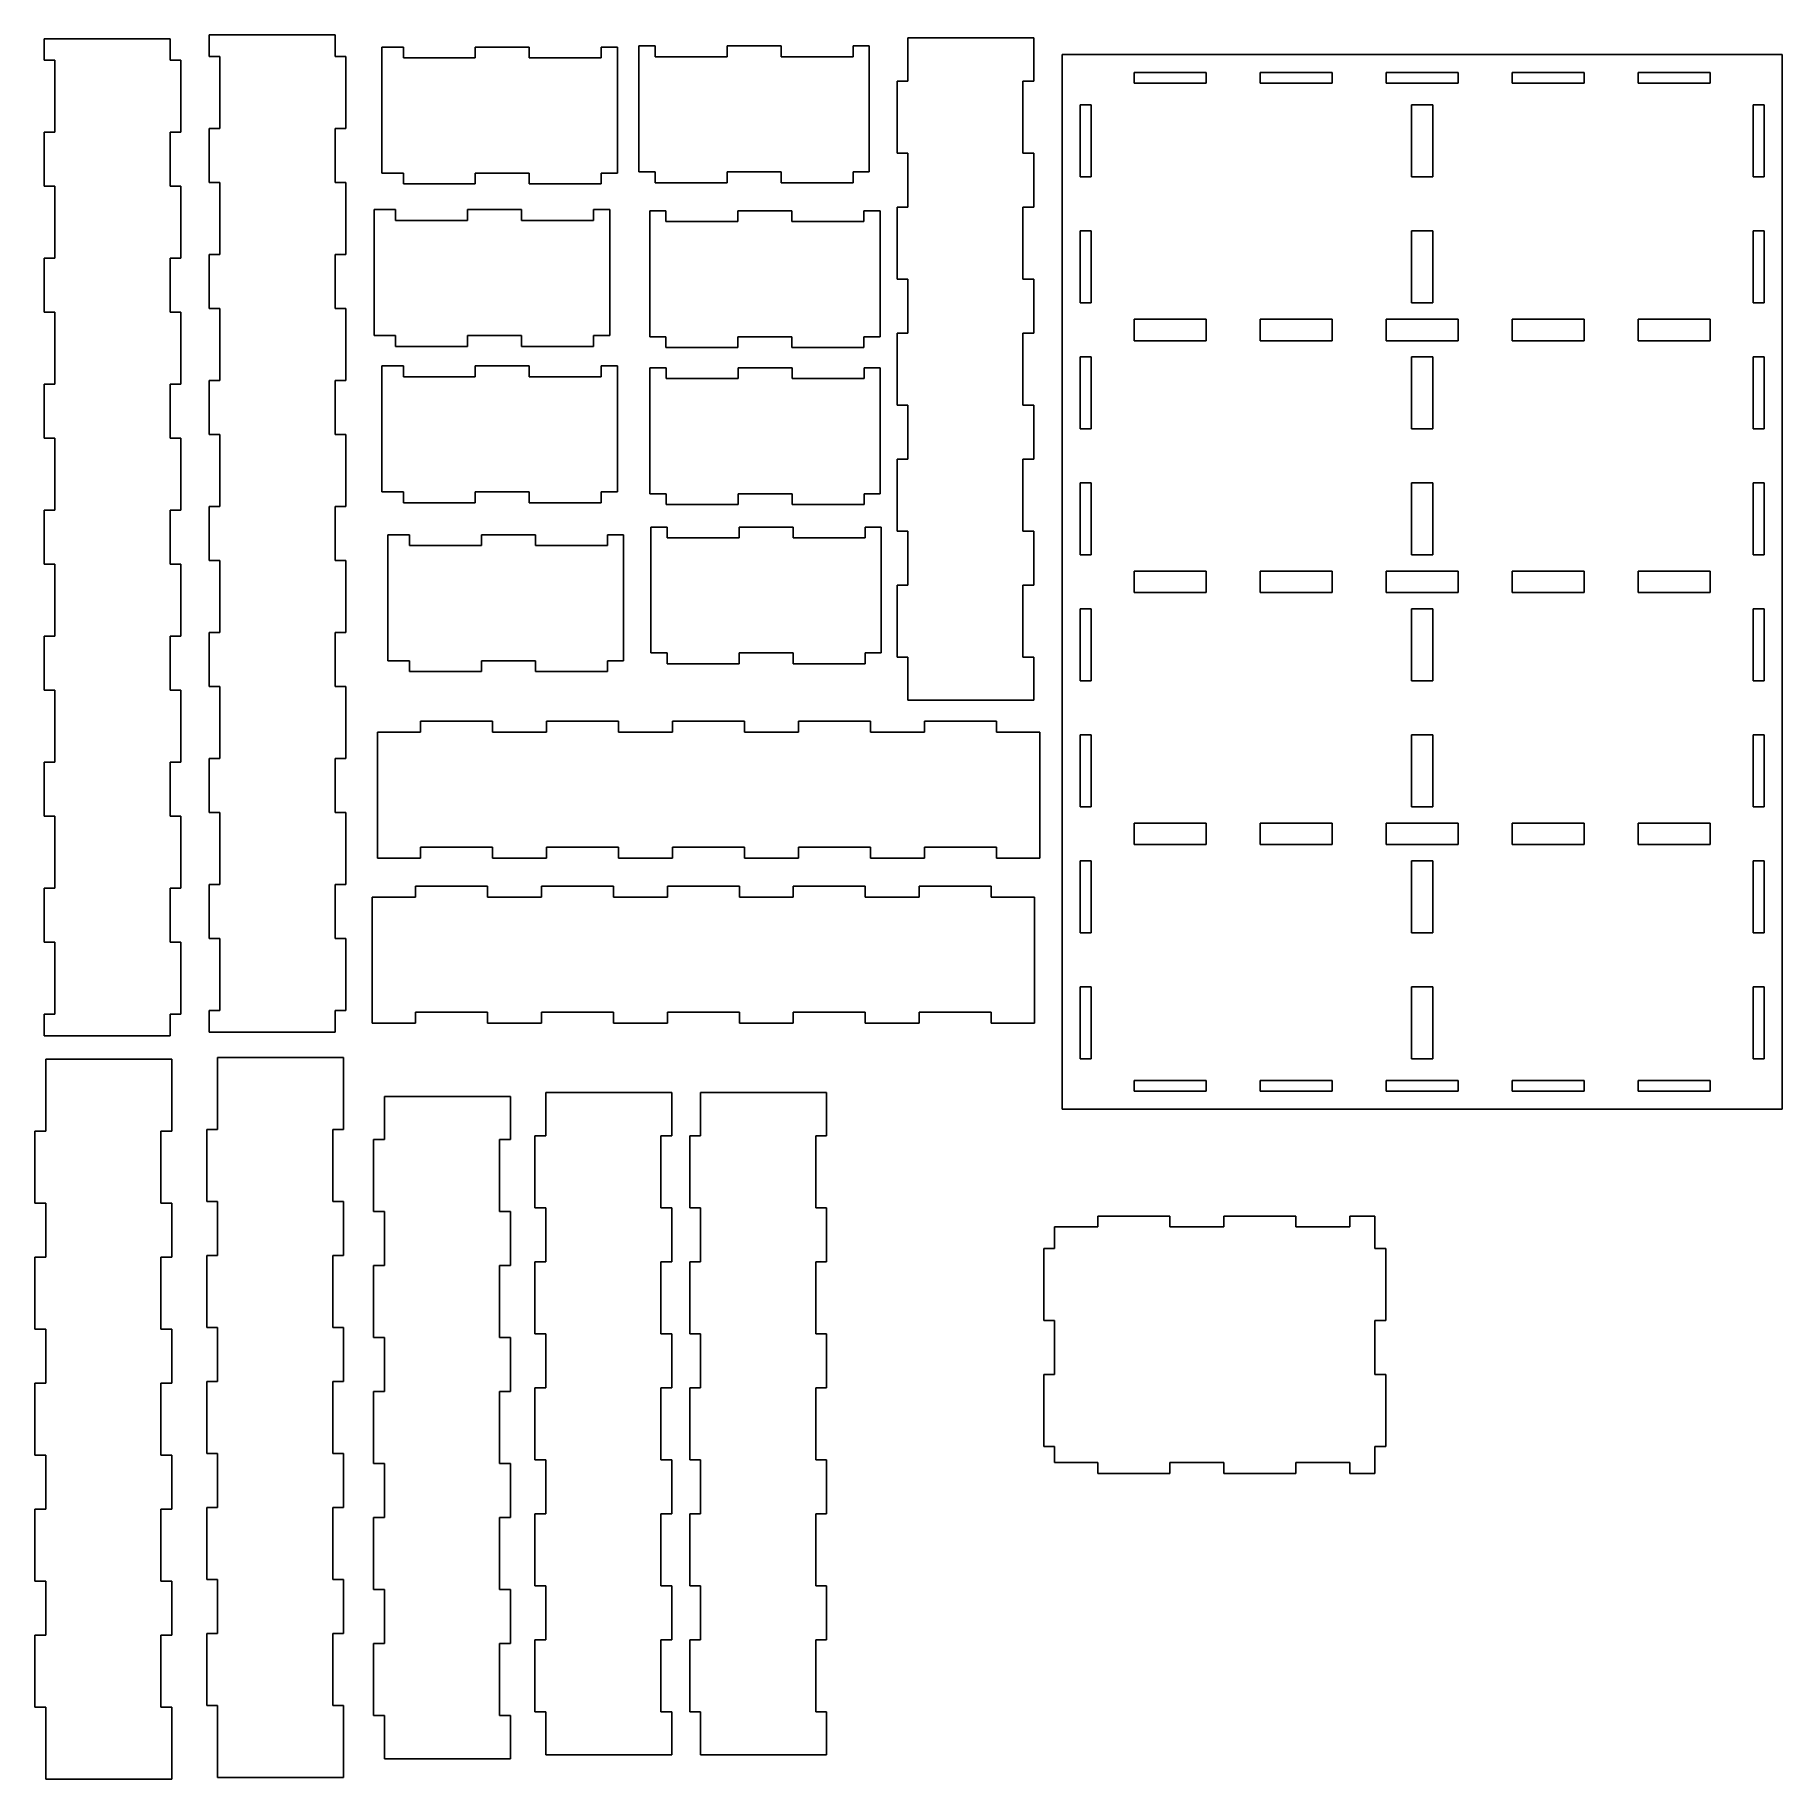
# Model space of a CAD drawing. Extents: x 6 to 492, y 12 to 496.
import ezdxf

# ---------------------------------------------------------------- set-up
doc = ezdxf.new("R2010")
doc.units = 0
doc.layers.get('0').update_dxf_attribs({"linetype": 'CONTINUOUS'})

msp = doc.modelspace()

# ---------------------------------------------------------------- linework, layer by layer
at = {"color": 7, "linetype": 'CONTINUOUS'}
for p, q in [((54.48, 490.08), (54.48, 496.08)), ((89.48, 496.08), (54.48, 496.08)), ((89.48, 490.08), (89.48, 496.08)), ((248.6, 495.26), (283.6, 495.26)), ((248.6, 483.26), (248.6, 495.26)), ((283.6, 483.26), (283.6, 495.26)), ((8.62, 489.03), (8.62, 495.03)), ((43.62, 495.03), (8.62, 495.03)), ((43.62, 489.03), (43.62, 495.03)), ((102.43, 492.71), (108.43, 492.71)), ((102.43, 457.71), (102.43, 492.71)), ((108.43, 492.71), (108.43, 489.71)), ((128.43, 492.71), (128.43, 489.71)), ((128.43, 492.71), (143.43, 492.71)), ((143.43, 492.71), (143.43, 489.71)), ((163.43, 492.71), (163.43, 489.71)), ((163.43, 492.71), (167.93, 492.71)), ((167.93, 492.71), (167.93, 457.71)), ((173.91, 493.02), (178.41, 493.02)), ((173.91, 458.02), (173.91, 493.02)), ((178.41, 493.02), (178.41, 490.02)), ((198.41, 493.02), (198.41, 490.02)), ((198.41, 493.02), (213.41, 493.02)), ((213.41, 493.02), (213.41, 490.02)), ((233.41, 493.02), (233.41, 490.02)), ((233.41, 493.02), (237.91, 493.02)), ((237.91, 493.02), (237.91, 458.02)), ((291.52, 197.64), (291.52, 490.64)), ((291.52, 490.64), (491.52, 490.64)), ((491.52, 197.64), (491.52, 490.64)), ((8.62, 489.03), (11.62, 489.03)), ((11.62, 469.03), (11.62, 489.03)), ((43.62, 489.03), (46.62, 489.03)), ((46.62, 469.03), (46.62, 489.03)), ((54.48, 490.08), (57.48, 490.08)), ((57.48, 470.08), (57.48, 490.08)), ((89.48, 490.08), (92.48, 490.08)), ((92.48, 470.08), (92.48, 490.08)), ((108.43, 489.71), (128.43, 489.71)), ((143.43, 489.71), (163.43, 489.71)), ((178.41, 490.02), (198.41, 490.02)), ((213.41, 490.02), (233.41, 490.02)), ((311.52, 485.64), (311.52, 482.64)), ((331.52, 485.64), (311.52, 485.64)), ((331.52, 482.64), (331.52, 485.64)), ((346.52, 485.64), (346.52, 482.64)), ((366.52, 485.64), (346.52, 485.64)), ((366.52, 482.64), (366.52, 485.64)), ((381.52, 485.64), (381.52, 482.64)), ((401.52, 485.64), (381.52, 485.64)), ((401.52, 482.64), (401.52, 485.64)), ((416.52, 485.64), (416.52, 482.64)), ((436.52, 485.64), (416.52, 485.64)), ((436.52, 482.64), (436.52, 485.64)), ((451.52, 485.64), (451.52, 482.64)), ((471.52, 485.64), (451.52, 485.64)), ((471.52, 482.64), (471.52, 485.64)), ((248.6, 483.26), (245.6, 483.26)), ((245.6, 463.26), (245.6, 483.26)), ((280.6, 463.26), (280.6, 483.26)), ((283.6, 483.26), (280.6, 483.26)), ((311.52, 482.64), (331.52, 482.64)), ((346.52, 482.64), (366.52, 482.64)), ((381.52, 482.64), (401.52, 482.64)), ((416.52, 482.64), (436.52, 482.64)), ((451.52, 482.64), (471.52, 482.64)), ((296.52, 476.64), (296.52, 456.64)), ((299.52, 476.64), (296.52, 476.64)), ((299.52, 456.64), (299.52, 476.64)), ((388.52, 476.64), (388.52, 456.64)), ((394.52, 476.64), (388.52, 476.64)), ((394.52, 456.64), (394.52, 476.64)), ((483.52, 476.64), (483.52, 456.64)), ((486.52, 476.64), (483.52, 476.64)), ((486.52, 456.64), (486.52, 476.64)), ((8.62, 454.03), (8.62, 469.03)), ((8.62, 469.03), (11.62, 469.03)), ((43.62, 469.03), (46.62, 469.03)), ((43.62, 454.03), (43.62, 469.03)), ((54.48, 455.08), (54.48, 470.08)), ((54.48, 470.08), (57.48, 470.08)), ((89.48, 470.08), (92.48, 470.08)), ((89.48, 455.08), (89.48, 470.08)), ((248.6, 463.26), (245.6, 463.26)), ((248.6, 448.26), (248.6, 463.26)), ((283.6, 463.26), (280.6, 463.26)), ((283.6, 448.26), (283.6, 463.26)), ((102.43, 457.71), (108.43, 457.71)), ((108.43, 457.71), (108.43, 454.71)), ((128.43, 457.71), (143.43, 457.71)), ((128.43, 457.71), (128.43, 454.71)), ((143.43, 457.71), (143.43, 454.71)), ((163.43, 457.71), (167.93, 457.71)), ((163.43, 457.71), (163.43, 454.71)), ((173.91, 458.02), (178.41, 458.02)), ((178.41, 458.02), (178.41, 455.02)), ((198.41, 458.02), (213.41, 458.02)), ((198.41, 458.02), (198.41, 455.02)), ((213.41, 458.02), (213.41, 455.02)), ((233.41, 458.02), (237.91, 458.02)), ((233.41, 458.02), (233.41, 455.02)), ((296.52, 456.64), (299.52, 456.64)), ((388.52, 456.64), (394.52, 456.64)), ((483.52, 456.64), (486.52, 456.64)), ((8.62, 454.03), (11.62, 454.03)), ((11.62, 434.03), (11.62, 454.03)), ((43.62, 454.03), (46.62, 454.03)), ((46.62, 434.03), (46.62, 454.03)), ((54.48, 455.08), (57.48, 455.08)), ((57.48, 435.08), (57.48, 455.08)), ((89.48, 455.08), (92.48, 455.08)), ((92.48, 435.08), (92.48, 455.08)), ((108.43, 454.71), (128.43, 454.71)), ((143.43, 454.71), (163.43, 454.71)), ((178.41, 455.02), (198.41, 455.02)), ((213.41, 455.02), (233.41, 455.02)), ((100.28, 447.55), (106.28, 447.55)), ((100.28, 412.55), (100.28, 447.55)), ((106.28, 447.55), (106.28, 444.55)), ((126.28, 447.55), (126.28, 444.55)), ((126.28, 447.55), (141.28, 447.55)), ((141.28, 447.55), (141.28, 444.55)), ((161.28, 447.55), (161.28, 444.55)), ((161.28, 447.55), (165.78, 447.55)), ((165.78, 447.55), (165.78, 412.55)), ((176.91, 447.22), (181.41, 447.22)), ((176.91, 412.22), (176.91, 447.22)), ((181.41, 447.22), (181.41, 444.22)), ((201.41, 447.22), (201.41, 444.22)), ((201.41, 447.22), (216.41, 447.22)), ((216.41, 447.22), (216.41, 444.22)), ((236.41, 447.22), (236.41, 444.22)), ((236.41, 447.22), (240.91, 447.22)), ((240.91, 447.22), (240.91, 412.22)), ((248.6, 448.26), (245.6, 448.26)), ((245.6, 428.26), (245.6, 448.26)), ((280.6, 428.26), (280.6, 448.26)), ((283.6, 448.26), (280.6, 448.26)), ((106.28, 444.55), (126.28, 444.55)), ((141.28, 444.55), (161.28, 444.55)), ((181.41, 444.22), (201.41, 444.22)), ((216.41, 444.22), (236.41, 444.22)), ((296.52, 441.64), (296.52, 421.64)), ((299.52, 441.64), (296.52, 441.64)), ((299.52, 421.64), (299.52, 441.64)), ((388.52, 441.64), (388.52, 421.64)), ((394.52, 441.64), (388.52, 441.64)), ((394.52, 421.64), (394.52, 441.64)), ((483.52, 441.64), (483.52, 421.64)), ((486.52, 441.64), (483.52, 441.64)), ((486.52, 421.64), (486.52, 441.64)), ((8.62, 419.03), (8.62, 434.03)), ((8.62, 434.03), (11.62, 434.03)), ((43.62, 434.03), (46.62, 434.03)), ((43.62, 419.03), (43.62, 434.03)), ((54.48, 420.08), (54.48, 435.08)), ((54.48, 435.08), (57.48, 435.08)), ((89.48, 435.08), (92.48, 435.08)), ((89.48, 420.08), (89.48, 435.08)), ((248.6, 428.26), (245.6, 428.26)), ((248.6, 413.26), (248.6, 428.26)), ((283.6, 428.26), (280.6, 428.26)), ((283.6, 413.26), (283.6, 428.26)), ((8.62, 419.03), (11.62, 419.03)), ((11.62, 399.03), (11.62, 419.03)), ((43.62, 419.03), (46.62, 419.03)), ((46.62, 399.03), (46.62, 419.03)), ((54.48, 420.08), (57.48, 420.08)), ((57.48, 400.08), (57.48, 420.08)), ((89.48, 420.08), (92.48, 420.08)), ((92.48, 400.08), (92.48, 420.08)), ((296.52, 421.64), (299.52, 421.64)), ((388.52, 421.64), (394.52, 421.64)), ((483.52, 421.64), (486.52, 421.64)), ((248.6, 413.26), (245.6, 413.26)), ((245.6, 393.26), (245.6, 413.26)), ((280.6, 393.26), (280.6, 413.26)), ((283.6, 413.26), (280.6, 413.26)), ((311.52, 417.14), (331.52, 417.14)), ((311.52, 417.14), (311.52, 411.14)), ((331.52, 411.14), (331.52, 417.14)), ((346.52, 417.14), (366.52, 417.14)), ((346.52, 417.14), (346.52, 411.14)), ((366.52, 411.14), (366.52, 417.14)), ((381.52, 417.14), (401.52, 417.14)), ((381.52, 417.14), (381.52, 411.14)), ((401.52, 411.14), (401.52, 417.14)), ((416.52, 417.14), (436.52, 417.14)), ((416.52, 417.14), (416.52, 411.14)), ((436.52, 411.14), (436.52, 417.14)), ((451.52, 417.14), (471.52, 417.14)), ((451.52, 417.14), (451.52, 411.14)), ((471.52, 411.14), (471.52, 417.14)), ((100.28, 412.55), (106.28, 412.55)), ((106.28, 412.55), (106.28, 409.55)), ((106.28, 409.55), (126.28, 409.55)), ((126.28, 412.55), (141.28, 412.55)), ((126.28, 412.55), (126.28, 409.55)), ((141.28, 412.55), (141.28, 409.55)), ((141.28, 409.55), (161.28, 409.55)), ((161.28, 412.55), (165.78, 412.55)), ((161.28, 412.55), (161.28, 409.55)), ((176.91, 412.22), (181.41, 412.22)), ((181.41, 412.22), (181.41, 409.22)), ((181.41, 409.22), (201.41, 409.22)), ((201.41, 412.22), (216.41, 412.22)), ((201.41, 412.22), (201.41, 409.22)), ((216.41, 412.22), (216.41, 409.22)), ((216.41, 409.22), (236.41, 409.22)), ((236.41, 412.22), (240.91, 412.22)), ((236.41, 412.22), (236.41, 409.22)), ((311.52, 411.14), (331.52, 411.14)), ((346.52, 411.14), (366.52, 411.14)), ((381.52, 411.14), (401.52, 411.14)), ((416.52, 411.14), (436.52, 411.14)), ((451.52, 411.14), (471.52, 411.14)), ((102.43, 404.11), (108.43, 404.11)), ((102.43, 369.11), (102.43, 404.11)), ((108.43, 404.11), (108.43, 401.11)), ((128.43, 404.11), (128.43, 401.11)), ((128.43, 404.11), (143.43, 404.11)), ((143.43, 404.11), (143.43, 401.11)), ((163.43, 404.11), (163.43, 401.11)), ((163.43, 404.11), (167.93, 404.11)), ((167.93, 404.11), (167.93, 369.11)), ((176.95, 403.62), (181.45, 403.62)), ((176.95, 368.62), (176.95, 403.62)), ((181.45, 403.62), (181.45, 400.62)), ((201.45, 403.62), (201.45, 400.62)), ((201.45, 403.62), (216.45, 403.62)), ((216.45, 403.62), (216.45, 400.62)), ((236.45, 403.62), (236.45, 400.62)), ((236.45, 403.62), (240.95, 403.62)), ((240.95, 403.62), (240.95, 368.62)), ((296.52, 406.64), (296.52, 386.64)), ((299.52, 406.64), (296.52, 406.64)), ((299.52, 386.64), (299.52, 406.64)), ((388.52, 406.64), (388.52, 386.64)), ((394.52, 406.64), (388.52, 406.64)), ((394.52, 386.64), (394.52, 406.64)), ((483.52, 406.64), (483.52, 386.64)), ((486.52, 406.64), (483.52, 406.64)), ((486.52, 386.64), (486.52, 406.64)), ((8.62, 384.03), (8.62, 399.03)), ((8.62, 399.03), (11.62, 399.03)), ((43.62, 399.03), (46.62, 399.03)), ((43.62, 384.03), (43.62, 399.03)), ((54.48, 385.08), (54.48, 400.08)), ((54.48, 400.08), (57.48, 400.08)), ((89.48, 400.08), (92.48, 400.08)), ((89.48, 385.08), (89.48, 400.08)), ((108.43, 401.11), (128.43, 401.11)), ((143.43, 401.11), (163.43, 401.11)), ((181.45, 400.62), (201.45, 400.62)), ((216.45, 400.62), (236.45, 400.62)), ((248.6, 393.26), (245.6, 393.26)), ((248.6, 378.26), (248.6, 393.26)), ((283.6, 393.26), (280.6, 393.26)), ((283.6, 378.26), (283.6, 393.26)), ((8.62, 384.03), (11.62, 384.03)), ((11.62, 364.03), (11.62, 384.03)), ((43.62, 384.03), (46.62, 384.03)), ((46.62, 364.03), (46.62, 384.03)), ((54.48, 385.08), (57.48, 385.08)), ((57.48, 365.08), (57.48, 385.08)), ((89.48, 385.08), (92.48, 385.08)), ((92.48, 365.08), (92.48, 385.08)), ((296.52, 386.64), (299.52, 386.64)), ((388.52, 386.64), (394.52, 386.64)), ((483.52, 386.64), (486.52, 386.64)), ((248.6, 378.26), (245.6, 378.26)), ((245.6, 358.26), (245.6, 378.26)), ((280.6, 358.26), (280.6, 378.26)), ((283.6, 378.26), (280.6, 378.26)), ((102.43, 369.11), (108.43, 369.11)), ((108.43, 369.11), (108.43, 366.11)), ((128.43, 369.11), (143.43, 369.11)), ((128.43, 369.11), (128.43, 366.11)), ((143.43, 369.11), (143.43, 366.11)), ((163.43, 369.11), (167.93, 369.11)), ((163.43, 369.11), (163.43, 366.11)), ((296.52, 371.64), (296.52, 351.64)), ((299.52, 371.64), (296.52, 371.64)), ((299.52, 351.64), (299.52, 371.64)), ((388.52, 371.64), (388.52, 351.64)), ((394.52, 371.64), (388.52, 371.64)), ((394.52, 351.64), (394.52, 371.64)), ((483.52, 371.64), (483.52, 351.64)), ((486.52, 371.64), (483.52, 371.64)), ((486.52, 351.64), (486.52, 371.64)), ((54.48, 350.08), (54.48, 365.08)), ((54.48, 365.08), (57.48, 365.08)), ((89.48, 365.08), (92.48, 365.08)), ((89.48, 350.08), (89.48, 365.08)), ((108.43, 366.11), (128.43, 366.11)), ((143.43, 366.11), (163.43, 366.11)), ((176.95, 368.62), (181.45, 368.62)), ((181.45, 368.62), (181.45, 365.62)), ((181.45, 365.62), (201.45, 365.62)), ((201.45, 368.62), (216.45, 368.62)), ((201.45, 368.62), (201.45, 365.62)), ((216.45, 368.62), (216.45, 365.62)), ((216.45, 365.62), (236.45, 365.62)), ((236.45, 368.62), (240.95, 368.62)), ((236.45, 368.62), (236.45, 365.62)), ((8.62, 349.03), (8.62, 364.03)), ((8.62, 364.03), (11.62, 364.03)), ((43.62, 364.03), (46.62, 364.03)), ((43.62, 349.03), (43.62, 364.03)), ((177.22, 359.38), (181.72, 359.38)), ((177.22, 324.38), (177.22, 359.38)), ((181.72, 359.38), (181.72, 356.38)), ((201.72, 359.38), (201.72, 356.38)), ((201.72, 359.38), (216.72, 359.38)), ((216.72, 359.38), (216.72, 356.38)), ((236.72, 359.38), (236.72, 356.38)), ((236.72, 359.38), (241.22, 359.38)), ((241.22, 359.38), (241.22, 324.38)), ((104.15, 357.22), (110.15, 357.22)), ((104.15, 322.22), (104.15, 357.22)), ((110.15, 357.22), (110.15, 354.22)), ((130.15, 357.22), (130.15, 354.22)), ((130.15, 357.22), (145.15, 357.22)), ((145.15, 357.22), (145.15, 354.22)), ((165.15, 357.22), (165.15, 354.22)), ((165.15, 357.22), (169.65, 357.22)), ((169.65, 357.22), (169.65, 322.22)), ((181.72, 356.38), (201.72, 356.38)), ((216.72, 356.38), (236.72, 356.38)), ((248.6, 358.26), (245.6, 358.26)), ((248.6, 343.26), (248.6, 358.26)), ((283.6, 358.26), (280.6, 358.26)), ((283.6, 343.26), (283.6, 358.26)), ((54.48, 350.08), (57.48, 350.08)), ((57.48, 330.08), (57.48, 350.08)), ((89.48, 350.08), (92.48, 350.08)), ((92.48, 330.08), (92.48, 350.08)), ((110.15, 354.22), (130.15, 354.22)), ((145.15, 354.22), (165.15, 354.22)), ((296.52, 351.64), (299.52, 351.64)), ((388.52, 351.64), (394.52, 351.64)), ((483.52, 351.64), (486.52, 351.64)), ((8.62, 349.03), (11.62, 349.03)), ((11.62, 329.03), (11.62, 349.03)), ((43.62, 349.03), (46.62, 349.03)), ((46.62, 329.03), (46.62, 349.03)), ((311.52, 347.14), (331.52, 347.14)), ((311.52, 347.14), (311.52, 341.14)), ((331.52, 341.14), (331.52, 347.14)), ((346.52, 347.14), (366.52, 347.14)), ((346.52, 347.14), (346.52, 341.14)), ((366.52, 341.14), (366.52, 347.14)), ((381.52, 347.14), (401.52, 347.14)), ((381.52, 347.14), (381.52, 341.14)), ((401.52, 341.14), (401.52, 347.14)), ((416.52, 347.14), (436.52, 347.14)), ((416.52, 347.14), (416.52, 341.14)), ((436.52, 341.14), (436.52, 347.14)), ((451.52, 347.14), (471.52, 347.14)), ((451.52, 347.14), (451.52, 341.14)), ((471.52, 341.14), (471.52, 347.14)), ((248.6, 343.26), (245.6, 343.26)), ((245.6, 323.26), (245.6, 343.26)), ((280.6, 323.26), (280.6, 343.26)), ((283.6, 343.26), (280.6, 343.26)), ((311.52, 341.14), (331.52, 341.14)), ((346.52, 341.14), (366.52, 341.14)), ((381.52, 341.14), (401.52, 341.14)), ((416.52, 341.14), (436.52, 341.14)), ((451.52, 341.14), (471.52, 341.14)), ((296.52, 336.64), (296.52, 316.64)), ((299.52, 336.64), (296.52, 336.64)), ((299.52, 316.64), (299.52, 336.64)), ((388.52, 336.64), (388.52, 316.64)), ((394.52, 336.64), (388.52, 336.64)), ((394.52, 316.64), (394.52, 336.64)), ((483.52, 336.64), (483.52, 316.64)), ((486.52, 336.64), (483.52, 336.64)), ((486.52, 316.64), (486.52, 336.64)), ((8.62, 314.03), (8.62, 329.03)), ((8.62, 329.03), (11.62, 329.03)), ((43.62, 329.03), (46.62, 329.03)), ((43.62, 314.03), (43.62, 329.03)), ((54.48, 315.08), (54.48, 330.08)), ((54.48, 330.08), (57.48, 330.08)), ((89.48, 330.08), (92.48, 330.08)), ((89.48, 315.08), (89.48, 330.08)), ((104.15, 322.22), (110.15, 322.22)), ((110.15, 322.22), (110.15, 319.22)), ((130.15, 322.22), (145.15, 322.22)), ((130.15, 322.22), (130.15, 319.22)), ((145.15, 322.22), (145.15, 319.22)), ((165.15, 322.22), (169.65, 322.22)), ((165.15, 322.22), (165.15, 319.22)), ((177.22, 324.38), (181.72, 324.38)), ((181.72, 324.38), (181.72, 321.38)), ((181.72, 321.38), (201.72, 321.38)), ((201.72, 324.38), (216.72, 324.38)), ((201.72, 324.38), (201.72, 321.38)), ((216.72, 324.38), (216.72, 321.38)), ((216.72, 321.38), (236.72, 321.38)), ((236.72, 324.38), (241.22, 324.38)), ((236.72, 324.38), (236.72, 321.38)), ((248.6, 323.26), (245.6, 323.26)), ((248.6, 311.26), (248.6, 323.26)), ((283.6, 323.26), (280.6, 323.26)), ((283.6, 311.26), (283.6, 323.26)), ((110.15, 319.22), (130.15, 319.22)), ((145.15, 319.22), (165.15, 319.22)), ((296.52, 316.64), (299.52, 316.64)), ((388.52, 316.64), (394.52, 316.64)), ((483.52, 316.64), (486.52, 316.64)), ((8.62, 314.03), (11.62, 314.03)), ((11.62, 294.03), (11.62, 314.03)), ((43.62, 314.03), (46.62, 314.03)), ((46.62, 294.03), (46.62, 314.03)), ((54.48, 315.08), (57.48, 315.08)), ((57.48, 295.08), (57.48, 315.08)), ((89.48, 315.08), (92.48, 315.08)), ((92.48, 295.08), (92.48, 315.08)), ((248.6, 311.26), (283.6, 311.26)), ((101.24, 302.42), (113.24, 302.42)), ((101.24, 302.42), (101.24, 267.42)), ((113.24, 305.42), (133.24, 305.42)), ((113.24, 302.42), (113.24, 305.42)), ((133.24, 302.42), (133.24, 305.42)), ((133.24, 302.42), (148.24, 302.42)), ((148.24, 305.42), (168.24, 305.42)), ((148.24, 302.42), (148.24, 305.42)), ((168.24, 302.42), (168.24, 305.42)), ((168.24, 302.42), (183.24, 302.42)), ((183.24, 305.42), (203.24, 305.42)), ((183.24, 302.42), (183.24, 305.42)), ((203.24, 302.42), (203.24, 305.42)), ((203.24, 302.42), (218.24, 302.42)), ((218.24, 305.42), (238.24, 305.42)), ((218.24, 302.42), (218.24, 305.42)), ((238.24, 302.42), (238.24, 305.42)), ((238.24, 302.42), (253.24, 302.42)), ((253.24, 305.42), (273.24, 305.42)), ((253.24, 302.42), (253.24, 305.42)), ((273.24, 302.42), (273.24, 305.42)), ((273.24, 302.42), (285.24, 302.42)), ((285.24, 302.42), (285.24, 267.42)), ((296.52, 301.64), (296.52, 281.64)), ((299.52, 301.64), (296.52, 301.64)), ((299.52, 281.64), (299.52, 301.64)), ((388.52, 301.64), (388.52, 281.64)), ((394.52, 301.64), (388.52, 301.64)), ((394.52, 281.64), (394.52, 301.64)), ((483.52, 301.64), (483.52, 281.64)), ((486.52, 301.64), (483.52, 301.64)), ((486.52, 281.64), (486.52, 301.64)), ((8.62, 279.03), (8.62, 294.03)), ((8.62, 294.03), (11.62, 294.03)), ((43.62, 294.03), (46.62, 294.03)), ((43.62, 279.03), (43.62, 294.03)), ((54.48, 280.08), (54.48, 295.08)), ((54.48, 295.08), (57.48, 295.08)), ((89.48, 295.08), (92.48, 295.08)), ((89.48, 280.08), (89.48, 295.08)), ((296.52, 281.64), (299.52, 281.64)), ((388.52, 281.64), (394.52, 281.64)), ((483.52, 281.64), (486.52, 281.64)), ((8.62, 279.03), (11.62, 279.03)), ((11.62, 259.03), (11.62, 279.03)), ((43.62, 279.03), (46.62, 279.03)), ((46.62, 259.03), (46.62, 279.03)), ((54.48, 280.08), (57.48, 280.08)), ((57.48, 260.08), (57.48, 280.08)), ((89.48, 280.08), (92.48, 280.08)), ((92.48, 260.08), (92.48, 280.08)), ((311.52, 277.14), (331.52, 277.14)), ((311.52, 277.14), (311.52, 271.14)), ((331.52, 271.14), (331.52, 277.14)), ((346.52, 277.14), (366.52, 277.14)), ((346.52, 277.14), (346.52, 271.14)), ((366.52, 271.14), (366.52, 277.14)), ((381.52, 277.14), (401.52, 277.14)), ((381.52, 277.14), (381.52, 271.14)), ((401.52, 271.14), (401.52, 277.14)), ((416.52, 277.14), (436.52, 277.14)), ((416.52, 277.14), (416.52, 271.14)), ((436.52, 271.14), (436.52, 277.14)), ((451.52, 277.14), (471.52, 277.14)), ((451.52, 277.14), (451.52, 271.14)), ((471.52, 271.14), (471.52, 277.14)), ((101.24, 267.42), (113.24, 267.42)), ((113.24, 267.42), (113.24, 270.42)), ((113.24, 270.42), (133.24, 270.42)), ((133.24, 267.42), (133.24, 270.42)), ((133.24, 267.42), (148.24, 267.42)), ((148.24, 267.42), (148.24, 270.42)), ((148.24, 270.42), (168.24, 270.42)), ((168.24, 267.42), (168.24, 270.42)), ((168.24, 267.42), (183.24, 267.42)), ((183.24, 267.42), (183.24, 270.42)), ((183.24, 270.42), (203.24, 270.42)), ((203.24, 267.42), (203.24, 270.42)), ((203.24, 267.42), (218.24, 267.42)), ((218.24, 267.42), (218.24, 270.42)), ((218.24, 270.42), (238.24, 270.42)), ((238.24, 267.42), (238.24, 270.42)), ((238.24, 267.42), (253.24, 267.42)), ((253.24, 267.42), (253.24, 270.42)), ((253.24, 270.42), (273.24, 270.42)), ((273.24, 267.42), (273.24, 270.42)), ((273.24, 267.42), (285.24, 267.42)), ((311.52, 271.14), (331.52, 271.14)), ((346.52, 271.14), (366.52, 271.14)), ((381.52, 271.14), (401.52, 271.14)), ((416.52, 271.14), (436.52, 271.14)), ((451.52, 271.14), (471.52, 271.14)), ((296.52, 266.64), (296.52, 246.64)), ((299.52, 266.64), (296.52, 266.64)), ((299.52, 246.64), (299.52, 266.64)), ((388.52, 266.64), (388.52, 246.64)), ((394.52, 266.64), (388.52, 266.64)), ((394.52, 246.64), (394.52, 266.64)), ((483.52, 266.64), (483.52, 246.64)), ((486.52, 266.64), (483.52, 266.64)), ((486.52, 246.64), (486.52, 266.64)), ((8.62, 244.03), (8.62, 259.03)), ((8.62, 259.03), (11.62, 259.03)), ((43.62, 259.03), (46.62, 259.03)), ((43.62, 244.03), (43.62, 259.03)), ((54.48, 245.08), (54.48, 260.08)), ((54.48, 260.08), (57.48, 260.08)), ((89.48, 260.08), (92.48, 260.08)), ((89.48, 245.08), (89.48, 260.08)), ((111.79, 259.57), (131.79, 259.57)), ((111.79, 256.57), (111.79, 259.57)), ((131.79, 256.57), (131.79, 259.57)), ((146.79, 259.57), (166.79, 259.57)), ((146.79, 256.57), (146.79, 259.57)), ((166.79, 256.57), (166.79, 259.57)), ((181.79, 259.57), (201.79, 259.57)), ((181.79, 256.57), (181.79, 259.57)), ((201.79, 256.57), (201.79, 259.57)), ((216.79, 259.57), (236.79, 259.57)), ((216.79, 256.57), (216.79, 259.57)), ((236.79, 256.57), (236.79, 259.57)), ((251.79, 259.57), (271.79, 259.57)), ((251.79, 256.57), (251.79, 259.57)), ((271.79, 256.57), (271.79, 259.57)), ((99.79, 256.57), (111.79, 256.57)), ((99.79, 256.57), (99.79, 221.57)), ((131.79, 256.57), (146.79, 256.57)), ((166.79, 256.57), (181.79, 256.57)), ((201.79, 256.57), (216.79, 256.57)), ((236.79, 256.57), (251.79, 256.57)), ((271.79, 256.57), (283.79, 256.57)), ((283.79, 256.57), (283.79, 221.57)), ((8.62, 244.03), (11.62, 244.03)), ((11.62, 224.03), (11.62, 244.03)), ((43.62, 244.03), (46.62, 244.03)), ((46.62, 224.03), (46.62, 244.03)), ((54.48, 245.08), (57.48, 245.08)), ((57.48, 225.08), (57.48, 245.08)), ((89.48, 245.08), (92.48, 245.08)), ((92.48, 225.08), (92.48, 245.08)), ((296.52, 246.64), (299.52, 246.64)), ((388.52, 246.64), (394.52, 246.64)), ((483.52, 246.64), (486.52, 246.64)), ((296.52, 231.64), (296.52, 211.64)), ((299.52, 231.64), (296.52, 231.64)), ((299.52, 211.64), (299.52, 231.64)), ((388.52, 231.64), (388.52, 211.64)), ((394.52, 231.64), (388.52, 231.64)), ((394.52, 211.64), (394.52, 231.64)), ((483.52, 231.64), (483.52, 211.64)), ((486.52, 231.64), (483.52, 231.64)), ((486.52, 211.64), (486.52, 231.64)), ((8.62, 218.03), (8.62, 224.03)), ((8.62, 224.03), (11.62, 224.03)), ((43.62, 224.03), (46.62, 224.03)), ((43.62, 218.03), (43.62, 224.03)), ((54.48, 219.08), (54.48, 225.08)), ((54.48, 225.08), (57.48, 225.08)), ((89.48, 225.08), (92.48, 225.08)), ((89.48, 219.08), (89.48, 225.08)), ((111.79, 221.57), (111.79, 224.57)), ((111.79, 224.57), (131.79, 224.57)), ((131.79, 221.57), (131.79, 224.57)), ((146.79, 221.57), (146.79, 224.57)), ((146.79, 224.57), (166.79, 224.57)), ((166.79, 221.57), (166.79, 224.57)), ((181.79, 221.57), (181.79, 224.57)), ((181.79, 224.57), (201.79, 224.57)), ((201.79, 221.57), (201.79, 224.57)), ((216.79, 221.57), (216.79, 224.57)), ((216.79, 224.57), (236.79, 224.57)), ((236.79, 221.57), (236.79, 224.57)), ((251.79, 221.57), (251.79, 224.57)), ((251.79, 224.57), (271.79, 224.57)), ((271.79, 221.57), (271.79, 224.57)), ((89.48, 219.08), (54.48, 219.08)), ((99.79, 221.57), (111.79, 221.57)), ((131.79, 221.57), (146.79, 221.57)), ((166.79, 221.57), (181.79, 221.57)), ((201.79, 221.57), (216.79, 221.57)), ((236.79, 221.57), (251.79, 221.57)), ((271.79, 221.57), (283.79, 221.57)), ((43.62, 218.03), (8.62, 218.03)), ((9.07, 211.55), (44.07, 211.55)), ((9.07, 191.55), (9.07, 211.55)), ((44.07, 191.55), (44.07, 211.55)), ((56.81, 211.98), (91.81, 211.98)), ((56.81, 191.98), (56.81, 211.98)), ((91.81, 191.98), (91.81, 211.98)), ((296.52, 211.64), (299.52, 211.64)), ((388.52, 211.64), (394.52, 211.64)), ((483.52, 211.64), (486.52, 211.64)), ((311.52, 205.64), (311.52, 202.64)), ((331.52, 205.64), (311.52, 205.64)), ((331.52, 202.64), (331.52, 205.64)), ((346.52, 205.64), (346.52, 202.64)), ((366.52, 205.64), (346.52, 205.64)), ((366.52, 202.64), (366.52, 205.64)), ((381.52, 205.64), (381.52, 202.64)), ((401.52, 205.64), (381.52, 205.64)), ((401.52, 202.64), (401.52, 205.64)), ((416.52, 205.64), (416.52, 202.64)), ((436.52, 205.64), (416.52, 205.64)), ((436.52, 202.64), (436.52, 205.64)), ((451.52, 205.64), (451.52, 202.64)), ((471.52, 205.64), (451.52, 205.64)), ((471.52, 202.64), (471.52, 205.64)), ((103.18, 201.2), (138.18, 201.2)), ((103.18, 189.2), (103.18, 201.2)), ((138.18, 189.2), (138.18, 201.2)), ((148, 202.26), (183, 202.26)), ((148, 190.26), (148, 202.26)), ((183, 190.26), (183, 202.26)), ((191.01, 202.26), (226.01, 202.26)), ((191.01, 190.26), (191.01, 202.26)), ((226.01, 190.26), (226.01, 202.26)), ((311.52, 202.64), (331.52, 202.64)), ((346.52, 202.64), (366.52, 202.64)), ((381.52, 202.64), (401.52, 202.64)), ((416.52, 202.64), (436.52, 202.64)), ((451.52, 202.64), (471.52, 202.64)), ((291.52, 197.64), (491.52, 197.64)), ((9.07, 191.55), (6.07, 191.55)), ((6.07, 171.55), (6.07, 191.55)), ((41.07, 171.55), (41.07, 191.55)), ((44.07, 191.55), (41.07, 191.55)), ((56.81, 191.98), (53.81, 191.98)), ((53.81, 171.98), (53.81, 191.98)), ((88.81, 171.98), (88.81, 191.98)), ((91.81, 191.98), (88.81, 191.98)), ((148, 190.26), (145, 190.26)), ((145, 170.26), (145, 190.26)), ((180, 170.26), (180, 190.26)), ((183, 190.26), (180, 190.26)), ((191.01, 190.26), (188.01, 190.26)), ((188.01, 170.26), (188.01, 190.26)), ((223.01, 170.26), (223.01, 190.26)), ((226.01, 190.26), (223.01, 190.26)), ((103.18, 189.2), (100.18, 189.2)), ((100.18, 169.2), (100.18, 189.2)), ((135.18, 169.2), (135.18, 189.2)), ((138.18, 189.2), (135.18, 189.2)), ((9.07, 171.55), (6.07, 171.55)), ((9.07, 156.55), (9.07, 171.55)), ((44.07, 171.55), (41.07, 171.55)), ((44.07, 156.55), (44.07, 171.55)), ((56.81, 171.98), (53.81, 171.98)), ((56.81, 156.98), (56.81, 171.98)), ((91.81, 171.98), (88.81, 171.98)), ((91.81, 156.98), (91.81, 171.98)), ((148, 170.26), (145, 170.26)), ((148, 155.26), (148, 170.26)), ((183, 170.26), (180, 170.26)), ((183, 155.26), (183, 170.26)), ((191.01, 170.26), (188.01, 170.26)), ((191.01, 155.26), (191.01, 170.26)), ((226.01, 170.26), (223.01, 170.26)), ((226.01, 155.26), (226.01, 170.26)), ((103.18, 169.2), (100.18, 169.2)), ((103.18, 154.2), (103.18, 169.2)), ((138.18, 169.2), (135.18, 169.2)), ((138.18, 154.2), (138.18, 169.2)), ((301.39, 167.95), (301.39, 164.95)), ((321.39, 167.95), (301.39, 167.95)), ((321.39, 164.95), (321.39, 167.95)), ((336.39, 167.95), (336.39, 164.95)), ((356.39, 167.95), (336.39, 167.95)), ((356.39, 164.95), (356.39, 167.95)), ((371.39, 167.95), (371.39, 164.95)), ((378.39, 167.95), (371.39, 167.95)), ((378.39, 158.95), (378.39, 167.95)), ((289.39, 164.95), (289.39, 158.95)), ((301.39, 164.95), (289.39, 164.95)), ((336.39, 164.95), (321.39, 164.95)), ((371.39, 164.95), (356.39, 164.95)), ((9.07, 156.55), (6.07, 156.55)), ((6.07, 136.55), (6.07, 156.55)), ((41.07, 136.55), (41.07, 156.55)), ((44.07, 156.55), (41.07, 156.55)), ((56.81, 156.98), (53.81, 156.98)), ((53.81, 136.98), (53.81, 156.98)), ((88.81, 136.98), (88.81, 156.98)), ((91.81, 156.98), (88.81, 156.98)), ((286.39, 158.95), (286.39, 138.95)), ((289.39, 158.95), (286.39, 158.95)), ((381.39, 158.95), (378.39, 158.95)), ((381.39, 138.95), (381.39, 158.95)), ((103.18, 154.2), (100.18, 154.2)), ((100.18, 134.2), (100.18, 154.2)), ((135.18, 134.2), (135.18, 154.2)), ((138.18, 154.2), (135.18, 154.2)), ((148, 155.26), (145, 155.26)), ((145, 135.26), (145, 155.26)), ((180, 135.26), (180, 155.26)), ((183, 155.26), (180, 155.26)), ((191.01, 155.26), (188.01, 155.26)), ((188.01, 135.26), (188.01, 155.26)), ((223.01, 135.26), (223.01, 155.26)), ((226.01, 155.26), (223.01, 155.26)), ((9.07, 136.55), (6.07, 136.55)), ((9.07, 121.55), (9.07, 136.55)), ((44.07, 136.55), (41.07, 136.55)), ((44.07, 121.55), (44.07, 136.55)), ((56.81, 136.98), (53.81, 136.98)), ((56.81, 121.98), (56.81, 136.98)), ((91.81, 136.98), (88.81, 136.98)), ((91.81, 121.98), (91.81, 136.98)), ((286.39, 138.95), (289.39, 138.95)), ((289.39, 138.95), (289.39, 123.95)), ((378.39, 138.95), (381.39, 138.95)), ((378.39, 123.95), (378.39, 138.95)), ((103.18, 134.2), (100.18, 134.2)), ((103.18, 119.2), (103.18, 134.2)), ((138.18, 134.2), (135.18, 134.2)), ((138.18, 119.2), (138.18, 134.2)), ((148, 135.26), (145, 135.26)), ((148, 120.26), (148, 135.26)), ((183, 135.26), (180, 135.26)), ((183, 120.26), (183, 135.26)), ((191.01, 135.26), (188.01, 135.26)), ((191.01, 120.26), (191.01, 135.26)), ((226.01, 135.26), (223.01, 135.26)), ((226.01, 120.26), (226.01, 135.26)), ((9.07, 121.55), (6.07, 121.55)), ((6.07, 101.55), (6.07, 121.55)), ((41.07, 101.55), (41.07, 121.55)), ((44.07, 121.55), (41.07, 121.55)), ((56.81, 121.98), (53.81, 121.98)), ((53.81, 101.98), (53.81, 121.98)), ((88.81, 101.98), (88.81, 121.98)), ((91.81, 121.98), (88.81, 121.98)), ((286.39, 123.95), (286.39, 103.95)), ((289.39, 123.95), (286.39, 123.95)), ((381.39, 123.95), (378.39, 123.95)), ((381.39, 103.95), (381.39, 123.95)), ((103.18, 119.2), (100.18, 119.2)), ((100.18, 99.2), (100.18, 119.2)), ((135.18, 99.2), (135.18, 119.2)), ((138.18, 119.2), (135.18, 119.2)), ((148, 120.26), (145, 120.26)), ((145, 100.26), (145, 120.26)), ((180, 100.26), (180, 120.26)), ((183, 120.26), (180, 120.26)), ((191.01, 120.26), (188.01, 120.26)), ((188.01, 100.26), (188.01, 120.26)), ((223.01, 100.26), (223.01, 120.26)), ((226.01, 120.26), (223.01, 120.26)), ((56.81, 101.98), (53.81, 101.98)), ((56.81, 86.98), (56.81, 101.98)), ((91.81, 101.98), (88.81, 101.98)), ((91.81, 86.98), (91.81, 101.98)), ((286.39, 103.95), (289.39, 103.95)), ((289.39, 103.95), (289.39, 99.45)), ((378.39, 103.95), (381.39, 103.95)), ((378.39, 96.45), (378.39, 103.95)), ((9.07, 101.55), (6.07, 101.55)), ((9.07, 86.55), (9.07, 101.55)), ((44.07, 101.55), (41.07, 101.55)), ((44.07, 86.55), (44.07, 101.55)), ((103.18, 99.2), (100.18, 99.2)), ((103.18, 84.2), (103.18, 99.2)), ((138.18, 99.2), (135.18, 99.2)), ((138.18, 84.2), (138.18, 99.2)), ((148, 100.26), (145, 100.26)), ((148, 85.26), (148, 100.26)), ((183, 100.26), (180, 100.26)), ((183, 85.26), (183, 100.26)), ((191.01, 100.26), (188.01, 100.26)), ((191.01, 85.26), (191.01, 100.26)), ((226.01, 100.26), (223.01, 100.26)), ((226.01, 85.26), (226.01, 100.26)), ((289.39, 99.45), (301.39, 99.45)), ((301.39, 99.45), (301.39, 96.45)), ((321.39, 99.45), (336.39, 99.45)), ((321.39, 96.45), (321.39, 99.45)), ((336.39, 99.45), (336.39, 96.45)), ((356.39, 99.45), (371.39, 99.45)), ((356.39, 96.45), (356.39, 99.45)), ((371.39, 99.45), (371.39, 96.45)), ((301.39, 96.45), (321.39, 96.45)), ((336.39, 96.45), (356.39, 96.45)), ((371.39, 96.45), (378.39, 96.45)), ((9.07, 86.55), (6.07, 86.55)), ((6.07, 66.55), (6.07, 86.55)), ((41.07, 66.55), (41.07, 86.55)), ((44.07, 86.55), (41.07, 86.55)), ((56.81, 86.98), (53.81, 86.98)), ((53.81, 66.98), (53.81, 86.98)), ((88.81, 66.98), (88.81, 86.98)), ((91.81, 86.98), (88.81, 86.98)), ((103.18, 84.2), (100.18, 84.2)), ((100.18, 64.2), (100.18, 84.2)), ((135.18, 64.2), (135.18, 84.2)), ((138.18, 84.2), (135.18, 84.2)), ((148, 85.26), (145, 85.26)), ((145, 65.26), (145, 85.26)), ((180, 65.26), (180, 85.26)), ((183, 85.26), (180, 85.26)), ((191.01, 85.26), (188.01, 85.26)), ((188.01, 65.26), (188.01, 85.26)), ((223.01, 65.26), (223.01, 85.26)), ((226.01, 85.26), (223.01, 85.26)), ((9.07, 66.55), (6.07, 66.55)), ((9.07, 51.55), (9.07, 66.55)), ((44.07, 66.55), (41.07, 66.55)), ((44.07, 51.55), (44.07, 66.55)), ((56.81, 66.98), (53.81, 66.98)), ((56.81, 51.98), (56.81, 66.98)), ((91.81, 66.98), (88.81, 66.98)), ((91.81, 51.98), (91.81, 66.98)), ((103.18, 64.2), (100.18, 64.2)), ((103.18, 49.2), (103.18, 64.2)), ((138.18, 64.2), (135.18, 64.2)), ((138.18, 49.2), (138.18, 64.2)), ((148, 65.26), (145, 65.26)), ((148, 50.26), (148, 65.26)), ((183, 65.26), (180, 65.26)), ((183, 50.26), (183, 65.26)), ((191.01, 65.26), (188.01, 65.26)), ((191.01, 50.26), (191.01, 65.26)), ((226.01, 65.26), (223.01, 65.26)), ((226.01, 50.26), (226.01, 65.26)), ((9.07, 51.55), (6.07, 51.55)), ((6.07, 31.55), (6.07, 51.55)), ((41.07, 31.55), (41.07, 51.55)), ((44.07, 51.55), (41.07, 51.55)), ((56.81, 51.98), (53.81, 51.98)), ((53.81, 31.98), (53.81, 51.98)), ((88.81, 31.98), (88.81, 51.98)), ((91.81, 51.98), (88.81, 51.98)), ((103.18, 49.2), (100.18, 49.2)), ((100.18, 29.2), (100.18, 49.2)), ((135.18, 29.2), (135.18, 49.2)), ((138.18, 49.2), (135.18, 49.2)), ((148, 50.26), (145, 50.26)), ((145, 30.26), (145, 50.26)), ((180, 30.26), (180, 50.26)), ((183, 50.26), (180, 50.26)), ((191.01, 50.26), (188.01, 50.26)), ((188.01, 30.26), (188.01, 50.26)), ((223.01, 30.26), (223.01, 50.26)), ((226.01, 50.26), (223.01, 50.26)), ((9.07, 31.55), (6.07, 31.55)), ((9.07, 11.55), (9.07, 31.55)), ((44.07, 31.55), (41.07, 31.55)), ((44.07, 11.55), (44.07, 31.55)), ((56.81, 31.98), (53.81, 31.98)), ((56.81, 11.98), (56.81, 31.98)), ((91.81, 31.98), (88.81, 31.98)), ((91.81, 11.98), (91.81, 31.98)), ((103.18, 29.2), (100.18, 29.2)), ((103.18, 17.2), (103.18, 29.2)), ((138.18, 29.2), (135.18, 29.2)), ((138.18, 17.2), (138.18, 29.2)), ((148, 30.26), (145, 30.26)), ((148, 18.26), (148, 30.26)), ((183, 30.26), (180, 30.26)), ((183, 18.26), (183, 30.26)), ((191.01, 30.26), (188.01, 30.26)), ((191.01, 18.26), (191.01, 30.26)), ((226.01, 30.26), (223.01, 30.26)), ((226.01, 18.26), (226.01, 30.26)), ((103.18, 17.2), (138.18, 17.2)), ((148, 18.26), (183, 18.26)), ((191.01, 18.26), (226.01, 18.26)), ((9.07, 11.55), (44.07, 11.55)), ((56.81, 11.98), (91.81, 11.98))]:
    msp.add_line(p, q, dxfattribs=at)

doc.saveas('drawing.dxf')
